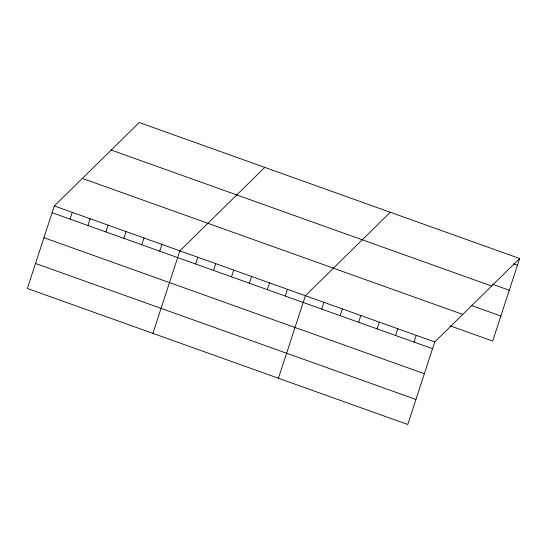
<?xml version="1.0" encoding="UTF-8"?>
<svg xmlns="http://www.w3.org/2000/svg" width="547" height="547" viewBox="0 0 547 547"><rect width="100%" height="100%" fill="white"/><g stroke="black" fill="none" stroke-linecap="round" stroke-linejoin="round"><path stroke-width="0.82" d="M54.324 205.952L27.35 288.488L407.768 424.486L434.742 341.95L519.65 258.512L139.232 122.514L54.324 205.952L434.742 341.95M70.057 219.108L72.259 212.366M87.992 225.521L90.193 218.779M105.927 231.928L108.128 225.186M123.861 238.342L126.063 231.6M141.796 244.755L143.998 238.007M159.724 251.162L161.933 244.42M152.886 333.369L179.867 250.834L264.769 167.396M195.594 263.989L197.802 257.24M213.528 270.396L215.73 263.654M231.463 276.809L233.665 270.068M249.398 283.223L251.599 276.474M267.333 289.63L269.534 282.888M285.267 296.043L287.469 289.301M278.423 378.244L305.404 295.708L390.305 212.27M321.677 309.062L323.879 302.313M340.152 315.667L342.36 308.918M358.627 322.272L360.835 315.523M377.109 328.877L379.31 322.135M395.584 335.482L397.792 328.74M414.065 342.087L416.267 335.345M519.65 258.512L492.676 341.048L450.092 325.827M513.428 263.818L517.448 265.254M492.403 284.235L509.271 290.266M111.212 150.049L491.63 286.047M471.124 305.411L500.847 316.036M82.344 178.418L462.762 314.416M52.122 212.701L432.54 348.692M43.945 237.713L424.363 373.704M35.528 263.476L415.939 399.474"/></g></svg>
